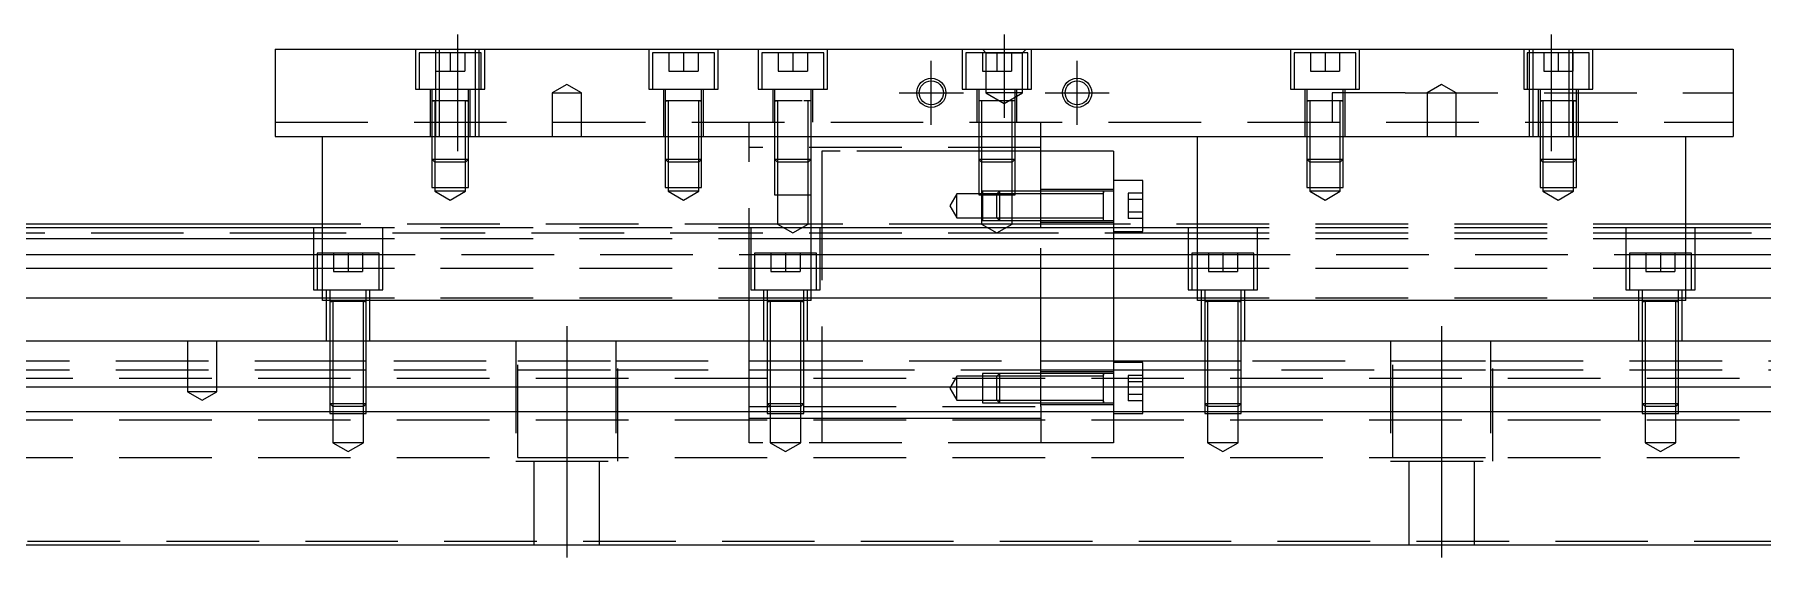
# Model space of a CAD drawing. Extents: x -20 to 921, y -280 to 102.
# Drawn here: x 217 to 454, y -234.8 to -162.8 of the extents above; entities that cross this region are included whole.
import ezdxf

# ---------------------------------------------------------------- set-up
doc = ezdxf.new("R2010")
doc.units = 0
doc.linetypes.add('CENTER', pattern=[50.8, 31.75, -6.35, 6.35, -6.35])
doc.linetypes.add('DASHED', pattern=[19.05, 12.7, -6.35])
doc.layers.get('0').update_dxf_attribs({"linetype": 'CONTINUOUS'})
doc.layers.add('CENTER', color=1, linetype='CENTER')

msp = doc.modelspace()

# ---------------------------------------------------------------- linework, layer by layer
at = {"color": 7, "linetype": 'CONTINUOUS'}
for p, q in [((250, -164.77), (250, -176.77)), ((250, -164.77), (450, -164.77)), ((450, -164.77), (450, -176.77)), ((250, -176.77), (450, -176.77)), ((256.5, -199.27), (256.5, -176.77)), ((323.5, -199.27), (323.5, -176.77)), ((355, -189.27), (355, -176.77)), ((376.5, -199.27), (376.5, -176.77)), ((443.5, -199.27), (443.5, -176.77)), ((365, -178.77), (355, -178.77)), ((365, -178.77), (365, -189.27)), ((369, -182.77), (365, -182.77)), ((369, -189.27), (369, -182.77)), ((256.5, -189.27), (0, -189.27)), ((256.5, -188.77), (28, -188.77)), ((376.5, -189.27), (323.5, -189.27)), ((643, -188.77), (443.5, -188.77)), ((700, -189.27), (443.5, -189.27)), ((256.5, -190.809608), (0, -190.809608)), ((376.5, -190.809608), (323.5, -190.809608)), ((700, -190.809608), (443.5, -190.809608)), ((0, -192.930392), (256.5, -192.930392)), ((323.5, -192.930392), (376.5, -192.930392)), ((443.5, -192.930392), (700, -192.930392)), ((256.5, -194.840532), (0, -194.840532)), ((376.5, -194.840532), (323.5, -194.840532)), ((700, -194.840532), (443.5, -194.840532)), ((256.5, -198.951934), (0, -198.951934)), ((376.5, -198.951934), (323.5, -198.951934)), ((700, -198.951934), (443.5, -198.951934)), ((323.5, -199.27), (256.5, -199.27)), ((443.5, -199.27), (376.5, -199.27)), ((0, -204.77), (700, -204.77)), ((363.6, -209.62), (363.6, -209.269994)), ((0, -211.07), (700, -211.07)), ((363.6, -213.270006), (363.6, -212.92)), ((0, -214.47), (700, -214.47)), ((0, -232.77), (700, -232.77))]:
    msp.add_line(p, q, dxfattribs=at)
at = {"color": 3, "linetype": 'DASHED'}
for p, q in [((269.25, -164.77), (269.25, -170.27)), ((278.25, -165.27), (269.75, -165.27)), ((269.75, -165.27), (269.75, -170.27)), ((272, -165.27), (272, -167.77)), ((272.000006, -164.77), (272.000006, -176.77)), ((272.5, -164.77), (272.5, -176.77)), ((274, -165.27), (274, -167.77)), ((276, -165.27), (276, -167.77)), ((277.5, -176.77), (277.5, -164.77)), ((277.999994, -176.77), (277.999994, -164.77)), ((278.25, -170.27), (278.25, -165.27)), ((278.75, -170.27), (278.75, -164.77)), ((301.25, -164.77), (301.25, -170.27)), ((310.25, -165.27), (301.75, -165.27)), ((301.75, -165.27), (301.75, -170.27)), ((304, -165.27), (304, -167.77)), ((306, -165.27), (306, -167.77)), ((308, -165.27), (308, -167.77)), ((310.25, -170.27), (310.25, -165.27)), ((310.75, -170.27), (310.75, -164.77)), ((316.25, -164.77), (316.25, -170.27)), ((325.25, -165.27), (316.75, -165.27)), ((316.75, -165.27), (316.75, -170.27)), ((319, -165.27), (319, -167.77)), ((321, -165.27), (321, -167.77)), ((323, -165.27), (323, -167.77)), ((325.25, -170.27), (325.25, -165.27)), ((325.75, -170.27), (325.75, -164.77)), ((344.25, -164.77), (344.25, -170.27)), ((353.25, -165.27), (344.75, -165.27)), ((344.75, -165.27), (344.75, -170.27)), ((347.5, -165.27), (347, -164.77)), ((347, -165.27), (347, -167.77)), ((347.5, -165.27), (347.5, -170.77)), ((347.5, -165.27), (352.5, -165.27)), ((349, -165.27), (349, -167.77)), ((351, -165.27), (351, -167.77)), ((352.5, -165.27), (353, -164.77)), ((352.5, -170.77), (352.5, -165.27)), ((353.25, -170.27), (353.25, -165.27)), ((353.75, -170.27), (353.75, -164.77)), ((389.25, -164.77), (389.25, -170.27)), ((398.25, -165.27), (389.75, -165.27)), ((389.75, -165.27), (389.75, -170.27)), ((392, -165.27), (392, -167.77)), ((394, -165.27), (394, -167.77)), ((396, -165.27), (396, -167.77)), ((398.25, -170.27), (398.25, -165.27)), ((398.75, -170.27), (398.75, -164.77)), ((421.25, -164.77), (421.25, -170.27)), ((430.25, -165.27), (421.75, -165.27)), ((421.75, -165.27), (421.75, -170.27)), ((422.000006, -164.77), (422.000006, -176.77)), ((422.5, -164.77), (422.5, -176.77)), ((424, -165.27), (424, -167.77)), ((426, -165.27), (426, -167.77)), ((427.5, -176.77), (427.5, -164.77)), ((427.999994, -176.77), (427.999994, -164.77)), ((428, -165.27), (428, -167.77)), ((430.25, -170.27), (430.25, -165.27)), ((430.75, -170.27), (430.75, -164.77)), ((272, -167.77), (274, -167.77)), ((274, -167.77), (276, -167.77)), ((304, -167.77), (306, -167.77)), ((306, -167.77), (308, -167.77)), ((319, -167.77), (321, -167.77)), ((321, -167.77), (323, -167.77)), ((347, -167.77), (349, -167.77)), ((349, -167.77), (351, -167.77)), ((392, -167.77), (394, -167.77)), ((394, -167.77), (396, -167.77)), ((424, -167.77), (426, -167.77)), ((426, -167.77), (428, -167.77)), ((269.25, -170.27), (278.75, -170.27)), ((271.25, -170.27), (271.25, -176.77)), ((271.5, -170.27), (271.5, -171.87)), ((276.5, -171.87), (276.5, -170.27)), ((276.75, -176.77), (276.75, -170.27)), ((290, -169.6153), (288, -170.77)), ((292, -170.77), (290, -169.6153)), ((301.25, -170.27), (310.75, -170.27)), ((303.25, -170.27), (303.25, -176.77)), ((303.5, -170.27), (303.5, -171.87)), ((308.5, -171.87), (308.5, -170.27)), ((308.75, -176.77), (308.75, -170.27)), ((316.25, -170.27), (325.75, -170.27)), ((318.25, -170.27), (318.25, -174.77)), ((318.5, -170.27), (318.5, -171.87)), ((323.5, -171.87), (323.5, -170.27)), ((323.75, -174.77), (323.75, -170.27)), ((344.25, -170.27), (353.75, -170.27)), ((346.25, -170.27), (346.25, -174.77)), ((346.5, -170.27), (346.5, -171.87)), ((351.5, -171.87), (351.5, -170.27)), ((351.75, -174.77), (351.75, -170.27)), ((389.25, -170.27), (398.75, -170.27)), ((391.25, -170.27), (391.25, -176.77)), ((391.5, -170.27), (391.5, -171.87)), ((396.5, -171.87), (396.5, -170.27)), ((396.75, -176.77), (396.75, -170.27)), ((410, -169.6153), (408, -170.77)), ((412, -170.77), (410, -169.6153)), ((421.25, -170.27), (430.75, -170.27)), ((423.25, -170.27), (423.25, -176.77)), ((423.5, -170.27), (423.5, -171.87)), ((428.5, -171.87), (428.5, -170.27)), ((428.75, -176.77), (428.75, -170.27)), ((271.5, -171.865), (271.5, -171.87)), ((271.5, -171.87), (271.757448, -171.87)), ((271.757468, -171.87), (271.5, -171.87)), ((271.5, -171.87), (271.5, -176.76998)), ((271.5, -171.87), (271.5, -171.875)), ((276.242552, -171.87), (271.757468, -171.87)), ((271.9, -171.87), (271.9, -176.76998)), ((276.1, -176.76998), (276.1, -171.87)), ((276.5, -171.87), (276.242552, -171.87)), ((276.242602, -171.87), (276.5, -171.87)), ((276.5, -171.87), (276.5, -171.865)), ((276.5, -176.76998), (276.5, -171.87)), ((276.5, -171.875), (276.5, -171.87)), ((288, -170.77), (290, -170.77)), ((288, -170.77), (288, -176.77)), ((290, -170.77), (292, -170.77)), ((292, -176.77), (292, -170.77)), ((303.5, -171.865), (303.5, -171.87)), ((303.5, -171.87), (303.757448, -171.87)), ((303.757468, -171.87), (303.5, -171.87)), ((303.5, -171.87), (303.5, -176.76998)), ((303.5, -171.87), (303.5, -171.875)), ((308.242552, -171.87), (303.757468, -171.87)), ((303.9, -171.87), (303.9, -176.76998)), ((308.1, -176.76998), (308.1, -171.87)), ((308.5, -171.87), (308.242552, -171.87)), ((308.242602, -171.87), (308.5, -171.87)), ((308.5, -171.87), (308.5, -171.865)), ((308.5, -176.76998), (308.5, -171.87)), ((308.5, -171.875), (308.5, -171.87)), ((318.5, -171.865), (318.5, -171.87)), ((318.5, -171.87), (318.757448, -171.87)), ((318.757468, -171.87), (318.5, -171.87)), ((318.5, -171.87), (318.5, -171.875)), ((318.5, -171.87), (318.5, -174.76998)), ((322.300194, -171.87), (318.757468, -171.87)), ((318.9, -171.87), (318.9, -174.76998)), ((322.5, -171.865), (322.5, -171.87)), ((323.5, -171.87), (322.5, -171.87)), ((322.5, -171.87), (322.5, -171.875)), ((323.1, -174.76998), (323.1, -171.87)), ((323.5, -171.87), (323.5, -171.865)), ((323.5, -171.875), (323.5, -171.87)), ((323.5, -174.76998), (323.5, -171.87)), ((346.5, -171.865), (346.5, -171.87)), ((346.757468, -171.87), (346.5, -171.87)), ((346.5, -171.87), (346.5, -171.875)), ((346.5, -171.87), (346.5, -174.76998)), ((351.242552, -171.87), (346.757468, -171.87)), ((346.9, -171.87), (346.9, -174.76998)), ((352.5, -170.77), (347.5, -170.77)), ((347.5, -170.77), (350, -172.213376)), ((350, -172.213376), (352.5, -170.77)), ((351.1, -174.76998), (351.1, -171.87)), ((351.5, -171.87), (351.242552, -171.87)), ((351.5, -171.87), (351.5, -171.865)), ((351.5, -171.875), (351.5, -171.87)), ((351.5, -174.76998), (351.5, -171.87)), ((391.5, -171.865), (391.5, -171.87)), ((391.5, -171.87), (391.757448, -171.87)), ((391.757468, -171.87), (391.5, -171.87)), ((391.5, -171.87), (391.5, -171.875)), ((391.5, -171.87), (391.5, -176.76998)), ((396.242552, -171.87), (391.757468, -171.87)), ((391.9, -171.87), (391.9, -176.76998)), ((395, -170.77), (395, -174.77)), ((405, -170.77), (395, -170.77)), ((396.1, -176.76998), (396.1, -171.87)), ((396.5, -171.87), (396.242552, -171.87)), ((396.242602, -171.87), (396.5, -171.87)), ((396.5, -171.87), (396.5, -171.865)), ((396.5, -171.875), (396.5, -171.87)), ((396.5, -176.76998), (396.5, -171.87)), ((405, -170.77), (450, -170.77)), ((408, -170.77), (410, -170.77)), ((408, -170.77), (408, -176.77)), ((410, -170.77), (412, -170.77)), ((412, -176.77), (412, -170.77)), ((423.5, -171.865), (423.5, -171.87)), ((423.5, -171.87), (423.757448, -171.87)), ((423.757468, -171.87), (423.5, -171.87)), ((423.5, -171.87), (423.5, -171.875)), ((423.5, -171.87), (423.5, -176.76998)), ((428.242552, -171.87), (423.757468, -171.87)), ((423.9, -171.87), (423.9, -176.76998)), ((428.1, -176.76998), (428.1, -171.87)), ((428.5, -171.87), (428.242552, -171.87)), ((428.242602, -171.87), (428.5, -171.87)), ((428.5, -171.87), (428.5, -171.865)), ((428.5, -171.875), (428.5, -171.87)), ((428.5, -176.76998), (428.5, -171.87)), ((250, -174.77), (450, -174.77)), ((315, -176.77), (315, -174.77)), ((318.5, -174.77), (318.5, -176.77)), ((318.500006, -174.77), (318.500006, -176.77)), ((318.9, -174.77), (318.9, -176.77)), ((323.1, -176.77), (323.1, -174.77)), ((323.499994, -176.77), (323.499994, -174.77)), ((323.5, -176.77), (323.5, -174.77)), ((346.5, -174.77), (346.5, -176.77)), ((346.500006, -174.77), (346.500006, -176.77)), ((346.9, -174.77), (346.9, -176.77)), ((351.1, -176.77), (351.1, -174.77)), ((351.499994, -176.77), (351.499994, -174.77)), ((351.5, -176.77), (351.5, -174.77)), ((355, -176.77), (355, -174.77)), ((271.5, -176.77), (271.5, -179.87)), ((271.500006, -176.77), (271.500006, -179.870006)), ((271.9, -176.77), (271.9, -180.27)), ((276.1, -180.27), (276.1, -176.77)), ((276.499994, -179.870006), (276.499994, -176.77)), ((276.5, -179.87), (276.5, -176.77)), ((303.5, -176.77), (303.5, -179.87)), ((303.500006, -176.77), (303.500006, -179.870006)), ((303.9, -176.77), (303.9, -180.27)), ((308.1, -180.27), (308.1, -176.77)), ((308.499994, -179.870006), (308.499994, -176.77)), ((308.5, -179.87), (308.5, -176.77)), ((315, -199.27), (315, -176.77)), ((318.5, -176.77), (318.5, -179.87)), ((318.500006, -176.77), (318.500006, -179.870006)), ((318.9, -176.77), (318.9, -180.27)), ((323.1, -180.27), (323.1, -176.77)), ((323.499994, -179.870006), (323.499994, -176.77)), ((323.5, -179.87), (323.5, -176.77)), ((346.5, -176.77), (346.5, -179.87)), ((346.500006, -176.77), (346.500006, -179.870006)), ((346.9, -176.77), (346.9, -180.27)), ((351.1, -180.27), (351.1, -176.77)), ((351.499994, -179.870006), (351.499994, -176.77)), ((351.5, -179.87), (351.5, -176.77)), ((391.5, -176.77), (391.5, -179.87)), ((391.500006, -176.77), (391.500006, -179.870006)), ((391.9, -176.77), (391.9, -180.27)), ((396.1, -180.27), (396.1, -176.77)), ((396.499994, -179.870006), (396.499994, -176.77)), ((396.5, -179.87), (396.5, -176.77)), ((423.5, -176.77), (423.5, -179.87)), ((423.500006, -176.77), (423.500006, -179.870006)), ((423.9, -176.77), (423.9, -180.27)), ((428.1, -180.27), (428.1, -176.77)), ((428.499994, -179.870006), (428.499994, -176.77)), ((428.5, -179.87), (428.5, -176.77)), ((271.5, -179.87), (276.5, -179.87)), ((271.5, -179.87), (271.9, -180.27)), ((271.500006, -179.87002), (271.500006, -183.77)), ((276.1, -180.27), (276.5, -179.87)), ((276.499994, -183.77), (276.499994, -179.87002)), ((303.5, -179.87), (308.5, -179.87)), ((303.5, -179.87), (303.9, -180.27)), ((303.500006, -179.87002), (303.500006, -183.77)), ((308.1, -180.27), (308.5, -179.87)), ((308.499994, -183.77), (308.499994, -179.87002)), ((355, -178.27), (315, -178.27)), ((318.5, -179.87), (323.499994, -179.87)), ((318.5, -179.87), (318.9, -180.27)), ((318.500006, -179.87002), (318.500006, -184.77)), ((323.1, -180.27), (323.5, -179.87)), ((323.499994, -180.27), (323.499994, -179.87002)), ((325, -178.77), (325, -180.27)), ((327.1, -178.77), (325, -178.77)), ((327.5, -178.77), (327.1, -178.77)), ((342.5, -178.77), (327.5, -178.77)), ((346.5, -178.77), (342.5, -178.77)), ((346.9, -178.77), (346.5, -178.77)), ((346.5, -179.87), (351.5, -179.87)), ((346.5, -179.87), (346.9, -180.27)), ((346.500006, -179.87002), (346.500006, -184.77)), ((351.1, -178.77), (346.9, -178.77)), ((351.5, -178.77), (351.1, -178.77)), ((351.1, -180.27), (351.5, -179.87)), ((351.499994, -184.77), (351.499994, -179.87002)), ((355, -178.77), (351.5, -178.77)), ((391.5, -179.87), (396.5, -179.87)), ((391.5, -179.87), (391.9, -180.27)), ((391.500006, -179.87002), (391.500006, -183.77)), ((396.1, -180.27), (396.5, -179.87)), ((396.499994, -183.77), (396.499994, -179.87002)), ((423.5, -179.87), (428.5, -179.87)), ((423.5, -179.87), (423.9, -180.27)), ((423.500006, -179.87002), (423.500006, -183.77)), ((428.1, -180.27), (428.5, -179.87)), ((428.499994, -183.77), (428.499994, -179.87002)), ((276.1, -180.27), (271.9, -180.27)), ((271.9, -180.27002), (271.9, -183.77)), ((276.1, -183.77), (276.1, -180.27002)), ((308.1, -180.27), (303.9, -180.27)), ((303.9, -180.27002), (303.9, -183.77)), ((308.1, -183.77), (308.1, -180.27002)), ((322.500006, -180.27), (318.9, -180.27)), ((318.9, -180.27002), (318.9, -184.77)), ((323.1, -180.27), (322.500006, -180.27)), ((323.1, -184.77), (323.1, -180.27002)), ((323.499994, -183.77), (323.499994, -180.27)), ((325, -180.27), (325, -183.77)), ((351.1, -180.27), (346.9, -180.27)), ((346.9, -180.27002), (346.9, -184.77)), ((351.1, -184.77), (351.1, -180.27002)), ((396.1, -180.27), (391.9, -180.27)), ((391.9, -180.27002), (391.9, -183.77)), ((396.1, -183.77), (396.1, -180.27002)), ((428.1, -180.27), (423.9, -180.27)), ((423.9, -180.27002), (423.9, -183.77)), ((428.1, -183.77), (428.1, -180.27002)), ((271.500006, -183.77), (276.499994, -183.77)), ((271.9, -183.77), (271.9, -184.27)), ((276.1, -184.27), (271.9, -184.27)), ((271.9, -184.27), (274, -185.482436)), ((274, -185.482436), (276.1, -184.27)), ((276.1, -184.27), (276.1, -183.77)), ((303.500006, -183.77), (308.499994, -183.77)), ((303.9, -183.77), (303.9, -184.27)), ((308.1, -184.27), (303.9, -184.27)), ((303.9, -184.27), (306, -185.482436)), ((306, -185.482436), (308.1, -184.27)), ((308.1, -184.27), (308.1, -183.77)), ((318.500006, -184.77), (323.499994, -184.77)), ((318.9, -184.77), (318.9, -188.77)), ((323.1, -188.77), (323.1, -184.77)), ((323.499994, -184.77), (323.499994, -183.77)), ((325, -183.77), (325, -214.47)), ((343.5, -184.62), (342.547372, -186.27)), ((343.5, -187.92), (343.5, -184.62)), ((347, -184.62), (343.5, -184.62)), ((346.500006, -184.77), (351.499994, -184.77)), ((346.9, -184.77), (346.9, -188.77)), ((347, -184.270006), (347, -188.269994)), ((349.34998, -184.270006), (347, -184.270006)), ((348.99998, -184.62), (347, -184.62)), ((349.35, -184.27), (349, -184.62)), ((349, -187.92), (349, -184.62)), ((355, -184.62), (349, -184.62)), ((349.35, -184.27), (349.35, -188.27)), ((355, -184.27), (349.35, -184.27)), ((355, -184.270006), (349.35, -184.270006)), ((351.1, -188.77), (351.1, -184.77)), ((365, -184.02), (355, -184.02)), ((357.5, -184.27), (355.00002, -184.27)), ((357.5, -184.62), (355.00002, -184.62)), ((363.605, -184.27), (357.5, -184.27)), ((363.6, -184.62), (357.5, -184.62)), ((365, -184.27), (363.595, -184.27)), ((363.6, -184.27), (363.6, -184.486668)), ((363.6, -188.27), (363.6, -184.27)), ((367, -184.53795), (367, -185.403974)), ((369, -184.53795), (367, -184.53795)), ((391.500006, -183.77), (396.499994, -183.77)), ((391.9, -183.77), (391.9, -184.27)), ((396.1, -184.27), (391.9, -184.27)), ((391.9, -184.27), (394, -185.482436)), ((394, -185.482436), (396.1, -184.27)), ((396.1, -184.27), (396.1, -183.77)), ((423.500006, -183.77), (428.499994, -183.77)), ((423.9, -183.77), (423.9, -184.27)), ((428.1, -184.27), (423.9, -184.27)), ((423.9, -184.27), (426, -185.482436)), ((426, -185.482436), (428.1, -184.27)), ((428.1, -184.27), (428.1, -183.77)), ((342.547372, -186.27), (343.5, -187.92)), ((369, -185.403974), (367, -185.403974)), ((367, -185.403974), (367, -187.136026)), ((367, -187.136026), (367, -188.00205)), ((369, -187.136026), (367, -187.136026)), ((255.25, -189.27), (255.25, -197.77)), ((318.9, -188.77), (256.5, -188.77)), ((323.5, -189.27), (256.5, -189.27)), ((264.75, -197.77), (264.75, -189.27)), ((315.25, -189.27), (315.25, -197.77)), ((323.1, -188.77), (318.9, -188.77)), ((318.9, -188.77), (321, -189.982436)), ((321, -189.982436), (323.1, -188.77)), ((324.99998, -188.77), (323.1, -188.77)), ((324.75, -197.77), (324.75, -189.27)), ((346.9, -188.77), (325, -188.77)), ((346.9, -188.770002), (325, -188.770006)), ((343.5, -187.92), (347, -187.92)), ((351.1, -188.77), (346.9, -188.77)), ((346.9, -188.77), (349, -189.982436)), ((347, -187.92), (348.99998, -187.92)), ((347, -188.269994), (349.34998, -188.269994)), ((349, -187.92), (355, -187.92)), ((349, -187.92), (349.35, -188.27)), ((349, -189.982436), (351.1, -188.77)), ((349.35, -188.269994), (355, -188.269994)), ((349.35, -188.27), (355, -188.27)), ((355, -188.77), (351.1, -188.77)), ((355, -188.770006), (351.1, -188.770002)), ((355, -188.52), (365, -188.52)), ((357.5, -188.77), (355, -188.77)), ((357.5, -188.770006), (355, -188.770006)), ((355, -204.77), (355, -189.27)), ((355.00002, -187.92), (357.5, -187.92)), ((355.00002, -188.27), (357.5, -188.27)), ((357.5, -187.92), (363.6, -187.92)), ((357.5, -188.27), (363.605, -188.27)), ((365, -188.77), (357.5, -188.77)), ((365, -188.770006), (357.5, -188.770006)), ((363.595, -188.27), (365, -188.27)), ((365, -189.27), (365, -199.27)), ((443.5, -188.77), (365.00002, -188.77)), ((369, -188.00205), (367, -188.00205)), ((369, -189.77), (369, -189.27)), ((375.25, -189.27), (375.25, -197.77)), ((443.5, -189.27), (376.5, -189.27)), ((384.75, -197.77), (384.75, -189.27)), ((435.25, -189.27), (435.25, -197.77)), ((444.75, -197.77), (444.75, -189.27)), ((256.5, -190.02), (28, -190.02)), ((355, -190.02), (256.5, -190.02)), ((323.5, -190.809608), (256.5, -190.809608)), ((376.5, -190.02), (355, -190.02)), ((365, -189.77), (369, -189.77)), ((443.5, -190.02), (376.5, -190.02)), ((443.5, -190.809608), (376.5, -190.809608)), ((643, -190.02), (443.5, -190.02)), ((264.25, -192.77), (255.75, -192.77)), ((255.75, -192.77), (255.75, -197.77)), ((256.5, -192.930392), (323.5, -192.930392)), ((258, -192.77), (258, -195.27)), ((260, -192.77), (260, -195.27)), ((262, -192.77), (262, -195.27)), ((264.25, -197.77), (264.25, -192.77)), ((324.25, -192.77), (315.75, -192.77)), ((315.75, -192.77), (315.75, -197.77)), ((318, -192.77), (318, -195.27)), ((320, -192.77), (320, -195.27)), ((322, -192.77), (322, -195.27)), ((324.25, -197.77), (324.25, -192.77)), ((384.25, -192.77), (375.75, -192.77)), ((375.75, -192.77), (375.75, -197.77)), ((376.5, -192.930392), (443.5, -192.930392)), ((378, -192.77), (378, -195.27)), ((380, -192.77), (380, -195.27)), ((382, -192.77), (382, -195.27)), ((384.25, -197.77), (384.25, -192.77)), ((444.25, -192.77), (435.75, -192.77)), ((435.75, -192.77), (435.75, -197.77)), ((438, -192.77), (438, -195.27)), ((440, -192.77), (440, -195.27)), ((442, -192.77), (442, -195.27)), ((444.25, -197.77), (444.25, -192.77)), ((323.5, -194.840532), (256.5, -194.840532)), ((258, -195.27), (260, -195.27)), ((260, -195.27), (262, -195.27)), ((318, -195.27), (320, -195.27)), ((320, -195.27), (322, -195.27)), ((443.5, -194.840532), (376.5, -194.840532)), ((378, -195.27), (380, -195.27)), ((380, -195.27), (382, -195.27)), ((438, -195.27), (440, -195.27)), ((440, -195.27), (442, -195.27)), ((255.25, -197.77), (264.75, -197.77)), ((323.5, -198.951934), (256.5, -198.951934)), ((257, -197.77), (257, -204.77)), ((257.5, -197.77), (257.5, -199.37)), ((262.5, -199.37), (262.5, -197.77)), ((263, -204.77), (263, -197.77)), ((315.25, -197.77), (324.75, -197.77)), ((317, -197.77), (317, -204.77)), ((317.5, -197.77), (317.5, -199.37)), ((322.5, -199.37), (322.5, -197.77)), ((323, -204.77), (323, -197.77)), ((375.25, -197.77), (384.75, -197.77)), ((443.5, -198.951934), (376.5, -198.951934)), ((377, -197.77), (377, -204.77)), ((377.5, -197.77), (377.5, -199.37)), ((382.5, -199.37), (382.5, -197.77)), ((383, -204.77), (383, -197.77)), ((435.25, -197.77), (444.75, -197.77)), ((437, -197.77), (437, -204.77)), ((437.5, -197.77), (437.5, -199.37)), ((442.5, -199.37), (442.5, -197.77)), ((443, -204.77), (443, -197.77)), ((257.5, -199.365), (257.5, -199.37)), ((257.5, -199.37), (257.757448, -199.37)), ((257.757468, -199.37), (257.5, -199.37)), ((257.5, -199.37), (257.5, -199.375)), ((257.5, -199.37), (257.5, -204.76998)), ((262.242552, -199.37), (257.757468, -199.37)), ((257.9, -199.37), (257.9, -204.76998)), ((262.1, -204.76998), (262.1, -199.37)), ((262.5, -199.37), (262.242552, -199.37)), ((262.242602, -199.37), (262.5, -199.37)), ((262.5, -199.37), (262.5, -199.365)), ((262.5, -199.375), (262.5, -199.37)), ((262.5, -204.76998), (262.5, -199.37)), ((315, -204.77), (315, -199.27)), ((317.5, -199.365), (317.5, -199.37)), ((317.5, -199.37), (317.757448, -199.37)), ((317.757468, -199.37), (317.5, -199.37)), ((317.5, -199.37), (317.5, -199.375)), ((317.5, -199.37), (317.5, -204.76998)), ((322.242552, -199.37), (317.757468, -199.37)), ((317.9, -199.37), (317.9, -204.76998)), ((322.1, -204.76998), (322.1, -199.37)), ((322.5, -199.37), (322.242552, -199.37)), ((322.242602, -199.37), (322.5, -199.37)), ((322.5, -199.37), (322.5, -199.365)), ((322.5, -199.375), (322.5, -199.37)), ((322.5, -204.76998), (322.5, -199.37)), ((365, -199.27), (365, -204.77)), ((377.5, -199.365), (377.5, -199.37)), ((377.5, -199.37), (377.757448, -199.37)), ((377.757468, -199.37), (377.5, -199.37)), ((377.5, -199.37), (377.5, -199.375)), ((377.5, -199.37), (377.5, -204.76998)), ((382.242552, -199.37), (377.757468, -199.37)), ((377.9, -199.37), (377.9, -204.76998)), ((382.1, -204.76998), (382.1, -199.37)), ((382.5, -199.37), (382.242552, -199.37)), ((382.242602, -199.37), (382.5, -199.37)), ((382.5, -199.37), (382.5, -199.365)), ((382.5, -199.375), (382.5, -199.37)), ((382.5, -204.76998), (382.5, -199.37)), ((437.5, -199.365), (437.5, -199.37)), ((437.5, -199.37), (437.757448, -199.37)), ((437.757468, -199.37), (437.5, -199.37)), ((437.5, -199.37), (437.5, -199.375)), ((437.5, -199.37), (437.5, -204.76998)), ((442.242552, -199.37), (437.757468, -199.37)), ((437.9, -199.37), (437.9, -204.76998)), ((442.1, -204.76998), (442.1, -199.37)), ((442.5, -199.37), (442.242552, -199.37)), ((442.242602, -199.37), (442.5, -199.37)), ((442.5, -199.37), (442.5, -199.365)), ((442.5, -199.375), (442.5, -199.37)), ((442.5, -204.76998), (442.5, -199.37)), ((238, -204.77), (238, -211.77)), ((242, -211.77), (242, -204.77)), ((257.5, -204.77), (257.5, -211.07)), ((257.500006, -204.77), (257.500006, -211.07)), ((257.9, -204.77), (257.9, -211.07)), ((262.1, -211.07), (262.1, -204.77)), ((262.499994, -211.07), (262.499994, -204.77)), ((262.5, -211.07), (262.5, -204.77)), ((283, -204.77), (283, -221.27)), ((283.291796, -220.77), (283.291796, -204.77)), ((296.708204, -204.77), (296.708204, -220.77)), ((297, -221.27), (297, -204.77)), ((315, -211.07), (315, -204.77)), ((317.5, -204.77), (317.5, -211.07)), ((317.500006, -204.77), (317.500006, -211.07)), ((317.9, -204.77), (317.9, -211.07)), ((322.1, -211.07), (322.1, -204.77)), ((322.499994, -211.07), (322.499994, -204.77)), ((322.5, -211.07), (322.5, -204.77)), ((355, -211.07), (355, -204.77)), ((365, -204.77), (365, -211.07)), ((377.5, -204.77), (377.5, -211.07)), ((377.500006, -204.77), (377.500006, -211.07)), ((377.9, -204.77), (377.9, -211.07)), ((382.1, -211.07), (382.1, -204.77)), ((382.499994, -211.07), (382.499994, -204.77)), ((382.5, -211.07), (382.5, -204.77)), ((403, -204.77), (403, -221.27)), ((403.291796, -220.77), (403.291796, -204.77)), ((416.708204, -204.77), (416.708204, -220.77)), ((417, -221.27), (417, -204.77)), ((437.5, -204.77), (437.5, -211.07)), ((437.500006, -204.77), (437.500006, -211.07)), ((437.9, -204.77), (437.9, -211.07)), ((442.1, -211.07), (442.1, -204.77)), ((442.499994, -211.07), (442.499994, -204.77)), ((442.5, -211.07), (442.5, -204.77)), ((56.708204, -207.52), (283.291796, -207.52)), ((257.5, -207.52), (257.9, -207.52)), ((257.9, -207.52), (262.1, -207.52)), ((262.1, -207.52), (262.5, -207.52)), ((283.291796, -207.52), (296.708204, -207.52)), ((296.708204, -207.52), (315, -207.52)), ((315, -207.52), (317.5, -207.52)), ((317.5, -207.52), (317.9, -207.52)), ((317.5, -207.52), (317.9, -207.52)), ((317.9, -207.52), (355, -207.52)), ((317.9, -207.52), (322.1, -207.52)), ((322.1, -207.52), (322.5, -207.52)), ((355, -207.52), (365, -207.52)), ((365, -207.52), (403.291796, -207.52)), ((369, -207.77), (365, -207.77)), ((369, -211.07), (369, -207.77)), ((377.5, -207.52), (377.9, -207.52)), ((377.9, -207.52), (382.1, -207.52)), ((382.1, -207.52), (382.5, -207.52)), ((403.291796, -207.52), (416.708204, -207.52)), ((416.708204, -207.52), (617.5, -207.52)), ((437.5, -207.52), (437.9, -207.52)), ((437.9, -207.52), (442.1, -207.52)), ((442.1, -207.52), (442.5, -207.52)), ((0, -209.92), (700, -209.92)), ((56.708204, -208.77), (283.291796, -208.77)), ((257.5, -208.77), (257.9, -208.77)), ((257.9, -208.77), (262.1, -208.77)), ((262.1, -208.77), (262.5, -208.77)), ((283.291796, -208.77), (296.708204, -208.77)), ((296.708204, -208.77), (315, -208.77)), ((315, -208.77), (317.5, -208.77)), ((317.5, -208.77), (317.9, -208.77)), ((317.5, -208.77), (317.9, -208.77)), ((317.9, -208.77), (324.99998, -208.77)), ((317.9, -208.77), (322.1, -208.77)), ((322.1, -208.77), (322.5, -208.77)), ((325, -208.769994), (355, -208.769994)), ((325, -208.77), (355, -208.77)), ((343.5, -209.62), (342.547372, -211.27)), ((343.5, -212.92), (343.5, -209.62)), ((347, -209.62), (343.5, -209.62)), ((347, -209.270006), (347, -213.269994)), ((349.34998, -209.270006), (347, -209.270006)), ((348.99998, -209.62), (347, -209.62)), ((349.35, -209.27), (349, -209.62)), ((349, -212.92), (349, -209.62)), ((355, -209.62), (349, -209.62)), ((349.35, -209.27), (349.35, -213.27)), ((355, -209.27), (349.35, -209.27)), ((355, -209.270006), (349.35, -209.270006)), ((355, -208.769994), (365, -208.769994)), ((355, -208.77), (365, -208.77)), ((365, -209.02), (355, -209.02)), ((363.605, -209.27), (355.00002, -209.27)), ((363.6, -209.62), (355.00002, -209.62)), ((365, -209.27), (363.595, -209.27)), ((363.6, -209.27), (363.6, -209.486668)), ((363.6, -209.486708), (363.6, -209.27)), ((363.6, -209.27), (363.6, -209.486668)), ((363.6, -209.486708), (363.6, -209.27)), ((363.6, -211.06999), (363.6, -209.486708)), ((365.00002, -208.77), (369, -208.77)), ((367, -209.53795), (367, -210.403974)), ((369, -209.53795), (367, -209.53795)), ((369, -210.403974), (367, -210.403974)), ((367, -210.403974), (367, -212.136026)), ((369, -208.77), (403.291796, -208.77)), ((377.5, -208.77), (377.9, -208.77)), ((377.9, -208.77), (382.1, -208.77)), ((382.1, -208.77), (382.5, -208.77)), ((403.291796, -208.77), (416.708204, -208.77)), ((416.708204, -208.77), (617.5, -208.77)), ((437.5, -208.77), (437.9, -208.77)), ((437.9, -208.77), (442.1, -208.77)), ((442.1, -208.77), (442.5, -208.77)), ((242, -211.77), (238, -211.77)), ((238, -211.77), (240, -212.9247)), ((240, -212.9247), (242, -211.77)), ((257.5, -211.07), (257.5, -213.37)), ((257.500006, -211.07), (257.500006, -213.370006)), ((257.9, -211.07), (257.9, -213.77)), ((262.1, -213.77), (262.1, -211.07)), ((262.499994, -213.370006), (262.499994, -211.07)), ((262.5, -213.37), (262.5, -211.07)), ((315, -213.77), (315, -211.07)), ((317.5, -211.07), (317.5, -213.37)), ((317.500006, -211.07), (317.500006, -213.370006)), ((317.9, -211.07), (317.9, -213.77)), ((322.1, -213.77), (322.1, -211.07)), ((322.499994, -213.370006), (322.499994, -211.07)), ((322.5, -213.37), (322.5, -211.07)), ((342.547372, -211.27), (343.5, -212.92)), ((343.5, -212.92), (347, -212.92)), ((347, -212.92), (348.99998, -212.92)), ((347, -213.269994), (349.34998, -213.269994)), ((349, -212.92), (355, -212.92)), ((349, -212.92), (349.35, -213.27)), ((349.35, -213.269994), (355, -213.269994)), ((349.35, -213.27), (355, -213.27)), ((355, -213.77), (355, -211.07)), ((355.00002, -212.92), (363.6, -212.92)), ((355.00002, -213.27), (363.6, -213.27)), ((363.595, -213.27), (363.6, -213.27)), ((363.6, -213.053332), (363.6, -211.06999)), ((363.6, -213.053292), (363.6, -213.27)), ((363.6, -213.27), (363.6, -213.053332)), ((363.6, -213.27), (363.605, -213.27)), ((363.6, -213.27), (365, -213.27)), ((365, -211.07), (365, -214.47)), ((369, -212.136026), (367, -212.136026)), ((367, -212.136026), (367, -213.00205)), ((369, -213.00205), (367, -213.00205)), ((369, -214.47), (369, -211.07)), ((377.5, -211.07), (377.5, -213.37)), ((377.500006, -211.07), (377.500006, -213.370006)), ((377.9, -211.07), (377.9, -213.77)), ((382.1, -213.77), (382.1, -211.07)), ((382.499994, -213.370006), (382.499994, -211.07)), ((382.5, -213.37), (382.5, -211.07)), ((437.5, -211.07), (437.5, -213.37)), ((437.500006, -211.07), (437.500006, -213.370006)), ((437.9, -211.07), (437.9, -213.77)), ((442.1, -213.77), (442.1, -211.07)), ((442.499994, -213.370006), (442.499994, -211.07)), ((442.5, -213.37), (442.5, -211.07)), ((0, -215.62), (700, -215.62)), ((257.5, -213.37), (262.5, -213.37)), ((257.5, -213.37), (257.9, -213.77)), ((257.500006, -213.37002), (257.500006, -214.47)), ((257.500006, -214.47), (257.500006, -214.77)), ((257.500006, -214.77), (262.499994, -214.77)), ((262.1, -213.77), (257.9, -213.77)), ((257.9, -213.77002), (257.9, -214.77)), ((257.9, -214.77), (257.9, -218.77)), ((262.1, -213.77), (262.5, -213.37)), ((262.1, -214.77), (262.1, -213.77002)), ((262.1, -218.77), (262.1, -214.77)), ((262.499994, -214.47), (262.499994, -213.37002)), ((262.499994, -214.77), (262.499994, -214.47)), ((315, -213.77), (317.500006, -213.77)), ((315, -214.47), (315, -213.77)), ((315, -218.77), (315, -214.47)), ((315, -215.39077), (355, -215.39077)), ((315, -215.39077), (325, -215.39077)), ((317.5, -213.37), (322.5, -213.37)), ((317.5, -213.37), (317.9, -213.77)), ((317.500006, -213.37002), (317.500006, -214.47)), ((317.500006, -213.77), (317.9, -213.77)), ((317.500006, -214.47), (317.500006, -214.77)), ((317.500006, -214.77), (322.499994, -214.77)), ((322.1, -213.77), (317.9, -213.77)), ((322.1, -213.77), (317.9, -213.77)), ((317.9, -213.77002), (317.9, -214.77)), ((317.9, -214.77), (317.9, -218.77)), ((322.1, -213.77), (322.5, -213.37)), ((322.1, -214.77), (322.1, -213.77002)), ((322.1, -218.77), (322.1, -214.77)), ((322.499994, -214.47), (322.499994, -213.37002)), ((322.499994, -213.77), (355, -213.77)), ((322.499994, -214.77), (322.499994, -214.47)), ((325, -214.47), (325, -218.77)), ((325, -215.39077), (355, -215.39077)), ((355, -213.52), (365, -213.52)), ((355, -213.77), (355, -214.47)), ((355, -214.47), (355, -218.77)), ((365, -214.47), (365, -218.77)), ((365, -214.77), (369, -214.77)), ((369, -214.77), (369, -214.47)), ((377.5, -213.37), (382.5, -213.37)), ((377.5, -213.37), (377.9, -213.77)), ((377.500006, -213.37002), (377.500006, -214.47)), ((377.500006, -214.47), (377.500006, -214.77)), ((377.500006, -214.77), (382.499994, -214.77)), ((382.1, -213.77), (377.9, -213.77)), ((377.9, -213.77002), (377.9, -214.77)), ((377.9, -214.77), (377.9, -218.77)), ((382.1, -213.77), (382.5, -213.37)), ((382.1, -214.77), (382.1, -213.77002)), ((382.1, -218.77), (382.1, -214.77)), ((382.499994, -214.47), (382.499994, -213.37002)), ((382.499994, -214.77), (382.499994, -214.47)), ((437.5, -213.37), (442.5, -213.37)), ((437.5, -213.37), (437.9, -213.77)), ((437.500006, -213.37002), (437.500006, -214.47)), ((437.500006, -214.47), (437.500006, -214.77)), ((437.500006, -214.77), (442.499994, -214.77)), ((442.1, -213.77), (437.9, -213.77)), ((437.9, -213.77002), (437.9, -214.77)), ((437.9, -214.77), (437.9, -218.77)), ((442.1, -213.77), (442.5, -213.37)), ((442.1, -214.77), (442.1, -213.77002)), ((442.1, -218.77), (442.1, -214.77)), ((442.499994, -214.47), (442.499994, -213.37002)), ((442.499994, -214.77), (442.499994, -214.47)), ((262.1, -218.77), (257.9, -218.77)), ((257.9, -218.77), (260, -219.982436)), ((260, -219.982436), (262.1, -218.77)), ((355, -218.77), (315, -218.77)), ((322.1, -218.77), (317.9, -218.77)), ((317.9, -218.77), (320, -219.982436)), ((320, -219.982436), (322.1, -218.77)), ((365, -218.77), (355, -218.77)), ((382.1, -218.77), (377.9, -218.77)), ((377.9, -218.77), (380, -219.982436)), ((380, -219.982436), (382.1, -218.77)), ((442.1, -218.77), (437.9, -218.77)), ((437.9, -218.77), (440, -219.982436)), ((440, -219.982436), (442.1, -218.77)), ((0, -220.77), (643.291796, -220.77)), ((283, -221.27), (297, -221.27)), ((283.291796, -220.77), (296.708204, -220.77)), ((285.5, -221.27), (285.5, -232.77)), ((294.5, -232.77), (294.5, -221.27)), ((403, -221.27), (417, -221.27)), ((403.291796, -220.77), (416.708204, -220.77)), ((405.5, -221.27), (405.5, -232.77)), ((414.5, -232.77), (414.5, -221.27)), ((6.499992, -232.27), (700, -232.27))]:
    msp.add_line(p, q, dxfattribs=at)
at = {"color": 3, "linetype": 'CONTINUOUS'}
for centre in [(340, -170.77), (360, -170.77)]:
    msp.add_circle(centre, 2, dxfattribs=at)
at = {"color": 7, "linetype": 'CONTINUOUS'}
for centre in [(340, -170.77), (360, -170.77)]:
    msp.add_circle(centre, 1.65, dxfattribs=at)
at = {"layer": 'CENTER', "color": 1, "linetype": 'CENTER'}
for p, q in [((275, -162.77), (275, -178.77)), ((350, -162.77), (350, -174.213376)), ((425, -162.77), (425, -178.77)), ((340, -175.17), (340, -166.37)), ((360, -175.17), (360, -166.37)), ((335.6, -170.77), (344.4, -170.77)), ((355.6, -170.77), (364.4, -170.77)), ((290, -202.77), (290, -234.77)), ((410, -202.77), (410, -234.77))]:
    msp.add_line(p, q, dxfattribs=at)

doc.saveas('drawing.dxf')
